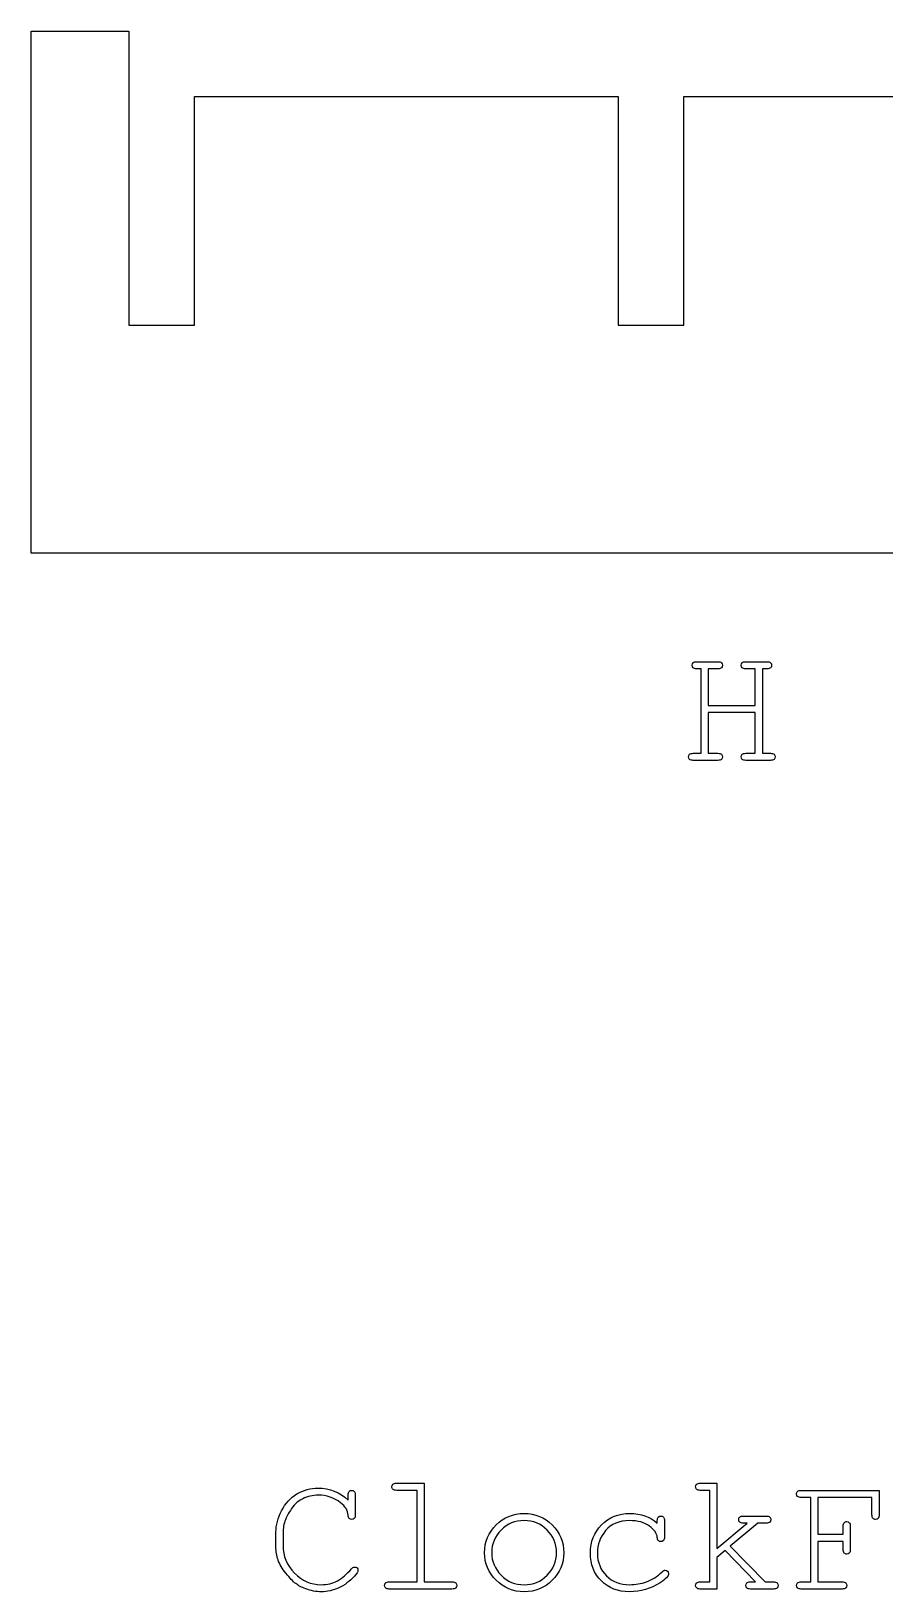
# Model space of a CAD drawing. Extents: x -1 to 217, y 141 to 272.
# Drawn here: x -0.95 to 25.22, y 142.28 to 190.12 of the extents above; entities that cross this region are included whole.
import ezdxf

# ---------------------------------------------------------------- set-up
doc = ezdxf.new("R2010")
doc.units = 0
doc.layers.add('Layer_1', color=7, linetype='CONTINUOUS')

msp = doc.modelspace()

# ---------------------------------------------------------------- linework, layer by layer
at = {"layer": 'Layer_1', "color": 1}
for p, q in [((-0.949211, 174.116157), (-0.949211, 190.116157)), ((-0.949211, 190.116157), (2.045143, 190.116157)), ((2.045143, 190.116157), (2.045143, 181.110513)), ((4.056432, 181.110513), (4.056432, 188.116158)), ((4.056432, 188.116158), (17.045144, 188.116158)), ((17.045144, 188.116158), (17.045144, 181.110513)), ((19.056432, 181.110513), (19.056432, 188.116158)), ((19.056432, 188.116158), (32.045142, 188.116158)), ((2.045143, 181.110513), (3.050788, 181.110513)), ((3.050788, 181.110513), (4.056432, 181.110513)), ((17.045144, 181.110513), (18.050789, 181.110513)), ((18.050789, 181.110513), (19.056432, 181.110513)), ((3.050788, 174.116157), (-0.949211, 174.116157)), ((213.050792, 174.116157), (3.050788, 174.116157))]:
    msp.add_line(p, q, dxfattribs=at)
at = {"layer": 'Layer_1', "color": 7}
for p, q in [((19.458055, 170.789229), (20.101427, 170.789229)), ((20.959255, 170.789229), (21.602627, 170.789229)), ((19.592414, 170.572188), (19.458055, 170.572188)), ((19.592414, 167.983198), (19.592414, 170.572188)), ((20.101427, 170.572188), (19.809455, 170.572188)), ((19.809455, 170.572188), (19.809455, 169.445642)), ((21.248643, 170.572188), (20.959255, 170.572188)), ((21.248643, 169.445642), (21.248643, 170.572188)), ((21.602627, 170.572188), (21.468268, 170.572188)), ((21.468268, 170.572188), (21.468268, 167.983198)), ((19.809455, 169.445642), (21.248643, 169.445642)), ((21.248643, 169.228601), (19.809455, 169.228601)), ((19.809455, 169.228601), (19.809455, 167.983198)), ((21.248643, 167.983198), (21.248643, 169.228601)), ((19.346951, 167.983198), (19.592414, 167.983198)), ((19.809455, 167.983198), (20.101427, 167.983198)), ((20.959255, 167.983198), (21.248643, 167.983198)), ((21.468268, 167.983198), (21.713731, 167.983198)), ((20.101427, 167.766157), (19.346951, 167.766157)), ((21.713731, 167.766157), (20.959255, 167.766157)), ((10.25603, 145.608854), (11.098359, 145.608854)), ((11.098359, 145.608854), (11.098359, 142.583198)), ((19.563992, 145.608854), (20.073005, 145.608854)), ((20.073005, 145.608854), (20.073005, 143.608976)), ((8.768268, 145.092089), (8.768268, 145.244535)), ((8.768268, 145.092089), (8.768268, 145.092089)), ((8.98531, 145.244535), (8.98531, 144.642504)), ((10.881317, 145.389229), (10.256033, 145.389229)), ((10.881317, 142.583198), (10.881317, 145.389229)), ((19.855964, 145.389229), (19.563992, 145.389229)), ((19.855964, 142.583198), (19.855964, 145.389229)), ((22.948281, 145.172188), (22.656309, 145.172188)), ((22.656311, 145.389229), (25.046346, 145.389229)), ((22.948281, 142.583198), (22.948281, 145.172188)), ((24.826721, 145.172188), (23.165324, 145.172188)), ((23.165324, 145.172188), (23.165324, 144.043058)), ((24.826721, 144.642504), (24.826721, 145.172188)), ((25.046346, 145.389229), (25.046346, 144.642504)), ((20.884325, 144.603747), (21.579373, 144.603747)), ((6.553933, 143.668404), (6.553933, 144.110237)), ((6.770974, 144.079231), (6.770974, 143.699409)), ((18.244176, 144.384122), (18.244176, 144.456469)), ((18.244176, 144.384122), (18.244176, 144.384122)), ((18.4638, 144.456469), (18.4638, 143.965543)), ((20.073005, 143.608976), (20.995429, 144.384122)), ((21.328742, 144.384122), (20.481249, 143.676155)), ((20.995429, 144.384122), (20.884325, 144.384122)), ((21.579373, 144.384122), (21.328742, 144.384122)), ((23.165324, 144.043058), (23.943054, 144.043058)), ((23.943054, 144.043058), (23.943054, 144.288521)), ((24.162679, 144.288521), (24.162679, 143.580553)), ((20.321051, 143.541796), (20.073005, 143.332507)), ((21.253811, 142.583198), (20.321051, 143.541796)), ((20.481249, 143.676155), (21.553534, 142.583199)), ((23.165322, 143.826017), (23.165322, 142.583198)), ((23.943054, 143.826016), (23.165322, 143.826017)), ((23.943054, 143.580553), (23.943054, 143.826016)), ((15.157026, 143.479785), (15.157026, 143.479785)), ((15.37665, 143.479785), (15.37665, 143.479785)), ((20.073005, 143.332507), (20.073005, 142.366157)), ((10.028656, 142.583198), (10.881317, 142.583198)), ((11.098359, 142.583198), (11.95102, 142.583198)), ((19.563992, 142.583198), (19.855964, 142.583198)), ((21.101366, 142.583198), (21.253811, 142.583198)), ((21.553534, 142.583199), (21.804165, 142.583199)), ((22.656309, 142.583198), (22.948281, 142.583198)), ((23.165322, 142.583198), (23.909463, 142.583198)), ((11.95102, 142.366157), (10.028656, 142.366157)), ((20.073005, 142.366157), (19.563992, 142.366157)), ((21.804165, 142.366157), (21.101366, 142.366157)), ((23.909463, 142.366157), (22.656309, 142.366157))]:
    msp.add_line(p, q, dxfattribs=at)
for points in [[(19.344367, 170.759515), (19.366759, 170.779321), (19.404656, 170.789226), (19.458055, 170.789229)], [(20.101427, 170.789229), (20.153102, 170.789226), (20.190137, 170.779321), (20.212531, 170.759515)], [(20.846859, 170.759515), (20.868389, 170.779321), (20.905854, 170.789226), (20.959255, 170.789229)], [(21.602627, 170.789229), (21.656023, 170.789226), (21.693919, 170.779321), (21.716315, 170.759515)], [(19.310777, 170.680708), (19.310777, 170.713434), (19.321973, 170.739702), (19.344367, 170.759515)], [(19.344367, 170.601902), (19.321973, 170.621708), (19.310777, 170.647977), (19.310777, 170.680708)], [(19.458055, 170.572188), (19.404656, 170.572185), (19.36676, 170.58209), (19.344367, 170.601902)], [(20.212531, 170.601902), (20.190137, 170.58209), (20.153102, 170.572185), (20.101427, 170.572188)], [(20.212531, 170.759515), (20.234923, 170.739702), (20.246119, 170.713434), (20.246121, 170.680708)], [(20.246121, 170.680708), (20.246119, 170.647977), (20.234923, 170.621708), (20.212531, 170.601902)], [(20.814561, 170.680708), (20.814559, 170.713434), (20.825325, 170.739702), (20.846859, 170.759515)], [(20.848151, 170.601902), (20.825756, 170.621708), (20.81456, 170.647977), (20.814561, 170.680708)], [(20.959255, 170.572188), (20.907577, 170.572185), (20.870542, 170.58209), (20.848151, 170.601902)], [(21.716315, 170.601902), (21.693919, 170.58209), (21.656023, 170.572185), (21.602627, 170.572188)], [(21.716315, 170.759515), (21.738706, 170.739702), (21.749902, 170.713434), (21.749905, 170.680708)], [(21.749905, 170.680708), (21.749902, 170.647977), (21.738706, 170.621708), (21.716315, 170.601902)], [(19.202257, 167.874678), (19.202256, 167.907406), (19.213453, 167.933675), (19.235846, 167.953485)], [(19.235846, 167.953485), (19.258239, 167.973294), (19.295274, 167.983198), (19.346951, 167.983198)], [(20.101427, 167.983198), (20.153102, 167.983198), (20.190137, 167.973294), (20.212531, 167.953485)], [(20.212531, 167.953485), (20.234923, 167.933675), (20.246119, 167.907406), (20.246121, 167.874678)], [(20.814561, 167.874678), (20.814559, 167.907406), (20.825325, 167.933675), (20.846859, 167.953485)], [(20.846859, 167.953485), (20.868389, 167.973294), (20.905854, 167.983198), (20.959255, 167.983198)], [(21.713731, 167.983198), (21.765405, 167.983198), (21.80244, 167.973294), (21.824836, 167.953485)], [(21.824836, 167.953485), (21.847226, 167.933675), (21.858423, 167.907406), (21.858425, 167.874678)], [(19.235846, 167.797163), (19.213453, 167.817834), (19.202256, 167.843672), (19.202257, 167.874678)], [(19.346951, 167.766157), (19.295274, 167.766157), (19.258239, 167.776493), (19.235846, 167.797163)], [(20.212531, 167.797163), (20.190137, 167.776493), (20.153102, 167.766157), (20.101427, 167.766157)], [(20.246121, 167.874678), (20.246119, 167.843672), (20.234923, 167.817834), (20.212531, 167.797163)], [(20.848151, 167.797163), (20.825756, 167.817834), (20.81456, 167.843672), (20.814561, 167.874678)], [(20.959255, 167.766157), (20.907577, 167.766157), (20.870542, 167.776493), (20.848151, 167.797163)], [(21.824836, 167.797163), (21.80244, 167.776493), (21.765405, 167.766157), (21.713731, 167.766157)], [(21.858425, 167.874678), (21.858422, 167.843672), (21.847226, 167.817834), (21.824836, 167.797163)], [(7.196013, 145.279416), (7.394966, 145.39913), (7.610715, 145.458989), (7.84326, 145.458992)], [(7.84326, 145.458992), (8.201548, 145.458989), (8.509884, 145.336688), (8.768268, 145.092089)], [(10.108754, 145.500333), (10.108753, 145.531336), (10.119951, 145.557174), (10.142342, 145.577848)], [(10.143637, 145.420235), (10.120381, 145.440902), (10.108754, 145.467602), (10.108754, 145.500333)], [(10.142342, 145.577848), (10.164733, 145.598515), (10.20263, 145.60885), (10.25603, 145.608854)], [(10.256033, 145.389229), (10.204356, 145.389226), (10.16689, 145.399561), (10.143637, 145.420235)], [(19.452888, 145.420235), (19.430493, 145.440902), (19.419296, 145.467602), (19.4193, 145.500333)], [(19.4193, 145.500333), (19.419299, 145.531336), (19.430497, 145.557174), (19.452888, 145.577848)], [(19.452888, 145.577848), (19.475282, 145.598515), (19.512315, 145.60885), (19.563992, 145.608854)], [(19.563992, 145.389229), (19.512315, 145.389226), (19.47528, 145.399561), (19.452888, 145.420235)], [(6.725757, 144.765236), (6.840306, 144.988303), (6.997058, 145.159697), (7.196013, 145.279416)], [(7.378172, 145.130847), (7.267928, 145.077445), (7.180078, 145.011988), (7.114622, 144.934476)], [(7.851012, 145.241951), (7.683923, 145.241948), (7.52631, 145.204913), (7.378172, 145.130847)], [(8.53314, 145.011991), (8.333323, 145.165295), (8.105947, 145.241948), (7.851012, 145.241951)], [(8.768268, 144.627001), (8.759653, 144.771693), (8.681277, 144.900023), (8.53314, 145.011991)], [(8.768268, 145.244535), (8.768266, 145.296208), (8.77817, 145.333243), (8.797982, 145.355639)], [(8.797982, 145.355639), (8.817789, 145.378029), (8.844058, 145.389226), (8.876789, 145.389229)], [(8.876789, 145.389229), (8.909515, 145.389226), (8.935783, 145.378029), (8.955595, 145.355639)], [(8.955595, 145.355639), (8.975402, 145.333243), (8.985307, 145.296208), (8.98531, 145.244535)], [(22.545205, 145.201902), (22.522811, 145.221708), (22.511614, 145.247977), (22.511617, 145.280708)], [(22.511617, 145.280708), (22.511617, 145.313434), (22.524536, 145.340994), (22.550374, 145.36339)], [(22.656309, 145.172188), (22.604632, 145.172185), (22.567598, 145.18209), (22.545205, 145.201902)], [(22.550374, 145.36339), (22.569322, 145.380613), (22.604634, 145.389226), (22.656311, 145.389229)], [(6.553933, 144.110237), (6.553933, 144.323831), (6.611207, 144.542164), (6.725757, 144.765236)], [(6.843321, 144.487475), (6.795089, 144.366895), (6.770974, 144.230814), (6.770974, 144.079231)], [(7.114622, 144.934476), (7.000933, 144.800115), (6.9105, 144.651115), (6.843321, 144.487475)], [(8.80315, 144.526232), (8.783338, 144.546901), (8.771711, 144.58049), (8.768268, 144.627001)], [(8.876789, 144.495226), (8.847503, 144.495224), (8.822957, 144.50556), (8.80315, 144.526232)], [(8.955595, 144.528816), (8.935783, 144.506421), (8.909515, 144.495224), (8.876789, 144.495226)], [(8.98531, 144.642504), (8.985307, 144.589103), (8.975402, 144.551207), (8.955595, 144.528816)], [(13.304426, 144.32857), (13.540413, 144.563696), (13.827218, 144.681259), (14.164838, 144.681262)], [(14.164838, 144.681262), (14.499011, 144.681259), (14.784522, 144.564126), (15.021375, 144.329862)], [(16.537562, 144.33503), (16.767521, 144.565849), (17.057339, 144.681259), (17.407017, 144.681262)], [(17.407017, 144.681262), (17.739467, 144.681259), (18.01852, 144.582213), (18.244176, 144.384122)], [(18.244176, 144.456469), (18.244173, 144.509866), (18.254508, 144.547762), (18.275181, 144.570157)], [(18.275181, 144.570157), (18.295851, 144.592548), (18.321687, 144.603745), (18.352696, 144.603747)], [(18.352696, 144.603747), (18.385423, 144.603745), (18.412121, 144.592548), (18.432794, 144.570157)], [(18.432794, 144.570157), (18.453464, 144.547762), (18.463796, 144.509866), (18.4638, 144.456469)], [(20.77322, 144.415128), (20.750826, 144.435797), (20.739629, 144.461635), (20.739632, 144.492643)], [(20.739632, 144.492643), (20.73963, 144.525369), (20.750826, 144.552069), (20.77322, 144.572741)], [(20.77322, 144.572741), (20.795611, 144.59341), (20.832646, 144.603745), (20.884325, 144.603747)], [(21.579373, 144.603747), (21.632769, 144.603745), (21.670665, 144.59341), (21.693061, 144.572741)], [(21.693061, 144.572741), (21.715451, 144.552069), (21.726649, 144.525369), (21.726652, 144.492643)], [(21.726652, 144.492643), (21.726649, 144.461635), (21.715451, 144.435797), (21.693061, 144.415128)], [(24.857727, 144.5314), (24.837054, 144.553791), (24.826718, 144.590825), (24.826721, 144.642504)], [(24.937826, 144.49781), (24.905095, 144.497808), (24.878395, 144.509004), (24.857727, 144.5314)], [(25.01534, 144.5314), (24.994668, 144.509004), (24.968829, 144.497808), (24.937826, 144.49781)], [(25.046346, 144.642504), (25.046343, 144.590825), (25.036006, 144.553791), (25.01534, 144.5314)], [(12.950442, 143.479785), (12.950442, 143.810512), (13.068436, 144.09344), (13.304426, 144.32857)], [(13.458163, 144.173541), (13.264375, 143.981475), (13.167482, 143.750223), (13.167483, 143.479785)], [(14.162254, 144.461637), (13.886645, 144.461635), (13.651948, 144.365603), (13.458163, 144.173541)], [(14.866346, 144.174833), (14.672557, 144.366033), (14.43786, 144.461635), (14.162254, 144.461637)], [(15.157026, 143.479785), (15.157023, 143.751946), (15.06013, 143.983628), (14.866346, 144.174833)], [(15.021375, 144.329862), (15.258223, 144.095594), (15.376648, 143.812235), (15.37665, 143.479785)], [(16.192621, 143.464282), (16.192621, 143.813957), (16.307601, 144.104206), (16.537562, 144.33503)], [(16.660292, 144.15933), (16.493204, 143.95779), (16.409661, 143.726969), (16.409662, 143.466866)], [(17.394098, 144.461637), (17.07198, 144.461635), (16.827378, 144.360866), (16.660292, 144.15933)], [(18.002588, 144.296272), (17.851863, 144.406513), (17.649033, 144.461635), (17.394098, 144.461637)], [(18.244175, 143.947456), (18.233839, 144.069756), (18.153308, 144.186027), (18.002588, 144.296272)], [(20.884325, 144.384122), (20.832646, 144.38412), (20.795612, 144.394456), (20.77322, 144.415128)], [(21.693061, 144.415128), (21.670666, 144.394456), (21.632769, 144.384121), (21.579373, 144.384122)], [(23.943054, 144.288521), (23.943053, 144.340195), (23.953387, 144.37723), (23.97406, 144.399625)], [(23.97406, 144.399625), (23.994729, 144.422016), (24.021428, 144.433213), (24.054158, 144.433215)], [(24.054158, 144.433215), (24.08516, 144.433213), (24.111, 144.422016), (24.131673, 144.399625)], [(24.131673, 144.399625), (24.152342, 144.37723), (24.162675, 144.340195), (24.162679, 144.288521)], [(6.618529, 143.256284), (6.575465, 143.381168), (6.553933, 143.518541), (6.553933, 143.668404)], [(6.770974, 143.699409), (6.770974, 143.375569), (6.888107, 143.094364), (7.122374, 142.855792)], [(18.279058, 143.847979), (18.259246, 143.867787), (18.247618, 143.900946), (18.244175, 143.947456)], [(18.352696, 143.818265), (18.323412, 143.818264), (18.298864, 143.828168), (18.279058, 143.847979)], [(18.431503, 143.851855), (18.411691, 143.82946), (18.385422, 143.818264), (18.352696, 143.818265)], [(18.4638, 143.965543), (18.462071, 143.912143), (18.451308, 143.874247), (18.431503, 143.851855)], [(23.97406, 143.469449), (23.953387, 143.491841), (23.943051, 143.528876), (23.943054, 143.580553)], [(24.162679, 143.580553), (24.162677, 143.528876), (24.152342, 143.491841), (24.131673, 143.469449)], [(6.860116, 142.84804), (6.742121, 142.995317), (6.661592, 143.131399), (6.618529, 143.256284)], [(8.866453, 142.986275), (8.895734, 143.022448), (8.928463, 143.040534), (8.964639, 143.040535)], [(8.964639, 143.040535), (8.995642, 143.040534), (9.020619, 143.03106), (9.03957, 143.012113)], [(13.304426, 142.633583), (13.068436, 142.86871), (12.950442, 143.150777), (12.950442, 143.479785)], [(13.167483, 143.479785), (13.167482, 143.211066), (13.264375, 142.980245), (13.458163, 142.78732)], [(14.866346, 142.786028), (15.06013, 142.978092), (15.157023, 143.209344), (15.157026, 143.479785)], [(15.37665, 143.479785), (15.376648, 143.149055), (15.258223, 142.866557), (15.021375, 142.632291)], [(16.52981, 142.615496), (16.305017, 142.838566), (16.192621, 143.121494), (16.192621, 143.464282)], [(16.409662, 143.466866), (16.409661, 143.186089), (16.501817, 142.954407), (16.68613, 142.771818)], [(24.054158, 143.435859), (24.021427, 143.435858), (23.994729, 143.447055), (23.97406, 143.469449)], [(24.131673, 143.469449), (24.111, 143.447055), (24.085162, 143.435858), (24.054158, 143.435859)], [(7.158547, 142.534106), (7.077587, 142.596117), (6.97811, 142.700762), (6.860116, 142.84804)], [(7.122374, 142.855792), (7.356639, 142.617219), (7.628802, 142.497932), (7.938862, 142.497932)], [(7.938862, 142.497932), (8.124895, 142.497932), (8.291551, 142.538412), (8.438831, 142.619372)], [(8.438831, 142.619372), (8.586106, 142.700331), (8.728647, 142.822632), (8.866453, 142.986275)], [(8.956887, 142.758898), (8.815636, 142.600424), (8.656731, 142.481138), (8.480172, 142.401039)], [(9.067991, 142.939766), (9.067989, 142.900147), (9.030954, 142.839858), (8.956887, 142.758898)], [(9.03957, 143.012113), (9.058515, 142.993164), (9.067989, 142.969049), (9.067991, 142.939766)], [(9.883964, 142.474678), (9.883964, 142.507406), (9.895161, 142.533675), (9.917552, 142.553485)], [(9.917552, 142.553485), (9.939947, 142.573294), (9.976979, 142.583198), (10.028656, 142.583198)], [(11.95102, 142.583198), (12.004416, 142.583198), (12.042312, 142.573294), (12.064708, 142.553485)], [(12.064708, 142.553485), (12.087099, 142.533675), (12.098296, 142.507406), (12.098296, 142.474678)], [(14.164838, 142.280891), (13.827218, 142.280891), (13.540413, 142.398455), (13.304426, 142.633583)], [(13.458163, 142.78732), (13.651948, 142.594395), (13.886645, 142.497932), (14.162254, 142.497932)], [(14.162254, 142.497932), (14.43786, 142.497932), (14.672557, 142.593964), (14.866346, 142.786028)], [(15.021375, 142.632291), (14.784522, 142.398025), (14.499011, 142.280891), (14.164838, 142.280891)], [(17.391515, 142.280891), (17.041836, 142.280891), (16.754601, 142.392426), (16.52981, 142.615496)], [(16.68613, 142.771818), (16.870442, 142.589227), (17.109015, 142.497932), (17.401849, 142.497932)], [(18.329442, 142.55736), (18.048664, 142.373048), (17.736022, 142.280891), (17.391515, 142.280891)], [(17.401849, 142.497932), (17.570657, 142.497932), (17.742481, 142.528938), (17.917321, 142.59095)], [(17.917321, 142.59095), (18.092158, 142.652962), (18.250201, 142.752869), (18.391453, 142.890673)], [(18.590408, 142.838997), (18.590405, 142.764927), (18.503416, 142.671048), (18.329442, 142.55736)], [(18.391453, 142.890673), (18.427624, 142.925124), (18.459491, 142.942349), (18.487054, 142.94235)], [(18.487054, 142.94235), (18.516335, 142.942349), (18.540881, 142.932445), (18.560693, 142.912636)], [(18.560693, 142.912636), (18.580498, 142.892826), (18.590404, 142.86828), (18.590408, 142.838997)], [(19.4193, 142.474678), (19.419299, 142.507406), (19.430497, 142.533675), (19.452888, 142.553485)], [(19.452888, 142.553485), (19.475282, 142.573294), (19.512315, 142.583198), (19.563992, 142.583198)], [(20.95667, 142.474678), (20.956668, 142.507406), (20.967863, 142.533675), (20.990261, 142.553485)], [(20.990261, 142.553485), (21.012652, 142.573294), (21.049687, 142.583198), (21.101366, 142.583198)], [(21.804165, 142.583199), (21.857561, 142.583199), (21.895457, 142.573294), (21.917853, 142.553485)], [(21.917853, 142.553485), (21.940244, 142.533675), (21.951441, 142.507407), (21.951441, 142.474678)], [(22.511617, 142.474678), (22.511617, 142.507406), (22.522814, 142.533675), (22.545205, 142.553485)], [(22.545205, 142.553485), (22.5676, 142.573294), (22.604632, 142.583198), (22.656309, 142.583198)], [(23.909463, 142.583198), (23.961137, 142.583198), (23.998172, 142.573294), (24.020567, 142.553485)], [(24.020567, 142.553485), (24.042958, 142.533675), (24.054155, 142.507406), (24.054155, 142.474678)], [(7.466022, 142.371325), (7.341998, 142.417834), (7.239506, 142.472094), (7.158547, 142.534106)], [(7.944029, 142.280891), (7.787276, 142.280891), (7.62794, 142.311036), (7.466022, 142.371325)], [(8.480172, 142.401039), (8.303609, 142.320941), (8.124895, 142.280891), (7.944029, 142.280891)], [(9.917552, 142.397163), (9.895158, 142.417834), (9.883961, 142.443672), (9.883964, 142.474678)], [(10.028656, 142.366157), (9.976979, 142.366157), (9.939945, 142.376493), (9.917552, 142.397163)], [(12.064708, 142.397163), (12.042312, 142.376493), (12.004416, 142.366157), (11.95102, 142.366157)], [(12.098296, 142.474678), (12.098294, 142.443672), (12.087095, 142.417834), (12.064708, 142.397163)], [(19.452888, 142.397163), (19.430493, 142.417834), (19.419296, 142.443672), (19.4193, 142.474678)], [(19.563992, 142.366157), (19.512315, 142.366157), (19.47528, 142.376493), (19.452888, 142.397163)], [(20.990261, 142.397163), (20.967867, 142.417834), (20.95667, 142.443672), (20.95667, 142.474678)], [(21.101366, 142.366157), (21.049687, 142.366157), (21.012652, 142.376493), (20.990261, 142.397163)], [(21.917853, 142.397164), (21.895457, 142.376493), (21.857561, 142.366157), (21.804165, 142.366157)], [(21.951441, 142.474678), (21.951438, 142.443672), (21.94024, 142.417834), (21.917853, 142.397164)], [(22.545205, 142.397163), (22.522811, 142.417834), (22.511614, 142.443672), (22.511617, 142.474678)], [(22.656309, 142.366157), (22.604632, 142.366157), (22.567598, 142.376493), (22.545205, 142.397163)], [(24.020567, 142.397163), (23.998172, 142.376493), (23.961137, 142.366157), (23.909463, 142.366157)], [(24.054155, 142.474678), (24.054154, 142.443672), (24.042958, 142.417834), (24.020567, 142.397163)]]:
    msp.add_open_spline(points, degree=3, dxfattribs=at)

doc.saveas('drawing.dxf')
